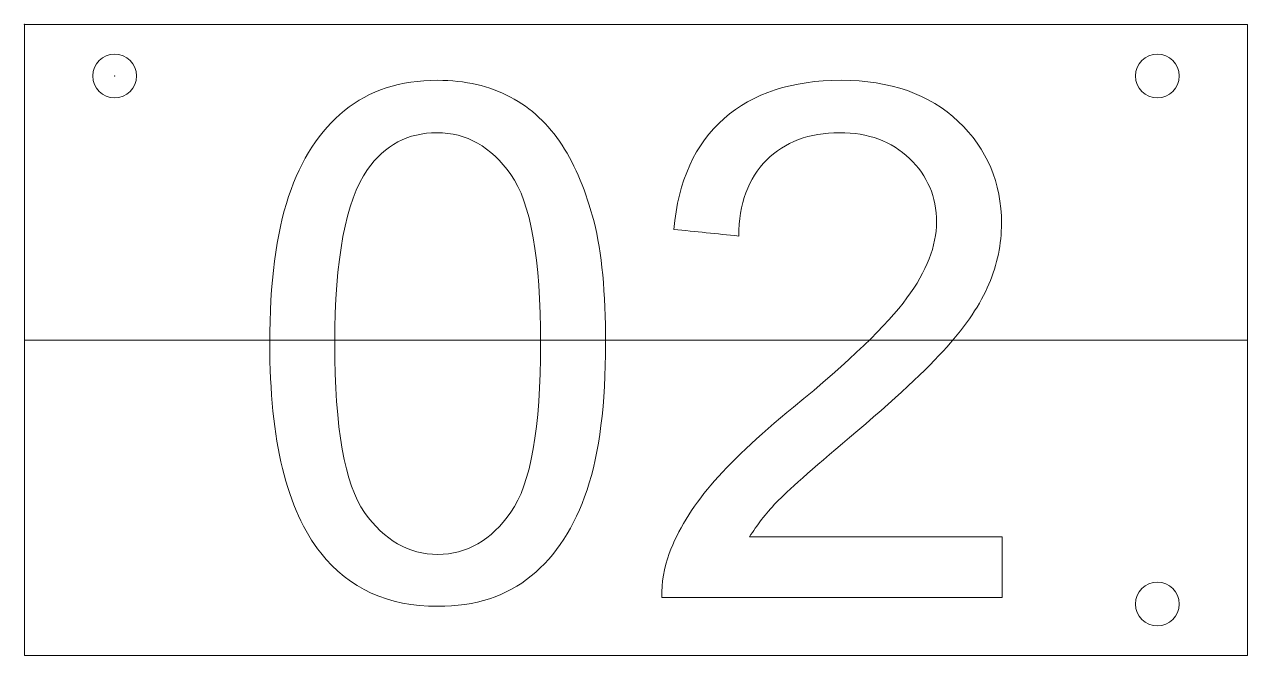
# Model space of a CAD drawing. Header units: millimetres. Extents: x 0 to 95, y -49 to 0.
import ezdxf
from ezdxf.lldxf.tags import DXFTag

# ---------------------------------------------------------------- set-up
doc = ezdxf.new("R2010")
doc.units = ezdxf.units.MM
doc.layers.add('1', color=7, linetype='Continuous', true_color=0xffffff)
doc.layers.add('61', color=7, linetype='Continuous', true_color=0xffffff)
tags = doc.linetypes.add('PHANTOM', pattern=[50.5, 18, -6.5, 6.5, -6.5, 6.5, -6.5]).pattern_tags.tags
tags[14:15] = [DXFTag(74, 4), DXFTag(75, 0), DXFTag(340, '0'), DXFTag(46, 0.0), DXFTag(50, 0.0), DXFTag(44, 0.0), DXFTag(45, 0.0)]
tags[12:13] = [DXFTag(74, 4), DXFTag(75, 0), DXFTag(340, '0'), DXFTag(46, 0.0), DXFTag(50, 0.0), DXFTag(44, 0.0), DXFTag(45, 0.0)]
tags[10:11] = [DXFTag(74, 4), DXFTag(75, 0), DXFTag(340, '0'), DXFTag(46, 0.0), DXFTag(50, 0.0), DXFTag(44, 0.0), DXFTag(45, 0.0)]
tags[8:9] = [DXFTag(74, 4), DXFTag(75, 0), DXFTag(340, '0'), DXFTag(46, 0.0), DXFTag(50, 0.0), DXFTag(44, 0.0), DXFTag(45, 0.0)]
tags[6:7] = [DXFTag(74, 4), DXFTag(75, 0), DXFTag(340, '0'), DXFTag(46, 0.0), DXFTag(50, 0.0), DXFTag(44, 0.0), DXFTag(45, 0.0)]
tags[4:5] = [DXFTag(74, 4), DXFTag(75, 0), DXFTag(340, '0'), DXFTag(46, 0.0), DXFTag(50, 0.0), DXFTag(44, 0.0), DXFTag(45, 0.0)]

msp = doc.modelspace()

# ---------------------------------------------------------------- linework, layer by layer
at = {"layer": '1', "color": 252, "linetype": 'Continuous', "lineweight": 13}
for p, q in [((0, -49), (0, 0)), ((0, -49), (0, 0)), ((0, 0), (95, 0)), ((0, 0), (95, 0)), ((95, 0), (95, -49)), ((95, 0), (95, -49)), ((95, -49), (0, -49)), ((95, -49), (0, -49))]:
    msp.add_line(p, q, dxfattribs=at)
at = {"layer": '1', "color": 163, "linetype": 'Continuous', "lineweight": 18}
for p, q in [((0, 0), (95, 0)), ((0, -49), (0, 0)), ((95, 0), (95, -49)), ((95, -49), (0, -49))]:
    msp.add_line(p, q, dxfattribs=at)
at = {"layer": '1', "color": 163, "linetype": 'PHANTOM', "lineweight": 18}
msp.add_line((0, -24.5), (95, -24.5), dxfattribs=at)
at = {"layer": '1', "color": 252, "linetype": 'Continuous', "lineweight": 13}
for centre in [(7, -4), (7, -4), (88, -4), (88, -4), (88, -45), (88, -45)]:
    msp.add_circle(centre, 1.7, dxfattribs=at)
for points, knots in [([(20.518, -13.356), (21.492, -10.475), (22.936, -8.253), (26.772, -5.122), (29.186, -4.336), (34.244, -4.336), (36.124, -4.776), (39.368, -6.497), (40.702, -7.741), (42.814, -10.999), (43.633, -12.982), (44.844, -17.661), (45.139, -20.813), (45.139, -29.464), (44.661, -33.255), (42.732, -39.024), (41.288, -41.247), (37.453, -44.394), (35.03, -45.179), (28.245, -45.179), (25.213, -43.807), (20.371, -37.706), (19.053, -32.288), (19.053, -20.043), (19.544, -16.237), (20.518, -13.356)], [0, 0, 0, 0, 0.091571, 0.091571, 0.182907, 0.182907, 0.250127, 0.250127, 0.317205, 0.317205, 0.384284, 0.384284, 0.451419, 0.451419, 0.5309, 0.5309, 0.610651, 0.610651, 0.690199, 0.690199, 0.794856, 0.794856, 0.92074, 0.92074, 1, 1, 1, 1]), ([(20.518, -13.356), (19.544, -16.237), (19.053, -20.043), (19.053, -32.288), (20.371, -37.706), (25.213, -43.807), (28.245, -45.179), (35.03, -45.179), (37.453, -44.394), (41.288, -41.247), (42.732, -39.024), (44.661, -33.255), (45.139, -29.464), (45.139, -20.813), (44.844, -17.661), (43.633, -12.982), (42.814, -10.999), (40.702, -7.741), (39.368, -6.497), (36.124, -4.776), (34.244, -4.336), (29.186, -4.336), (26.772, -5.122), (22.936, -8.253), (21.492, -10.475), (20.518, -13.356)], [0, 0, 0, 0, 0.07926, 0.07926, 0.205144, 0.205144, 0.309801, 0.309801, 0.389349, 0.389349, 0.4691, 0.4691, 0.548581, 0.548581, 0.615716, 0.615716, 0.682795, 0.682795, 0.749873, 0.749873, 0.817093, 0.817093, 0.908429, 0.908429, 1, 1, 1, 1]), ([(58.398, -37.117), (59.241, -36.241), (61.132, -34.563), (67.611, -29.11), (70.127, -26.755), (73.169, -23.338), (74.253, -21.713), (75.562, -18.619), (75.89, -17.048), (75.89, -12.292), (74.776, -9.657), (70.295, -5.404), (67.263, -4.336), (59.618, -4.336), (56.589, -5.327), (52.083, -9.276), (50.778, -12.145), (50.434, -15.91)], [0, 0, 0, 0, 0.071735, 0.071735, 0.157741, 0.157741, 0.243542, 0.243542, 0.329343, 0.329343, 0.497882, 0.497882, 0.666096, 0.666096, 0.832877, 0.832877, 1, 1, 1, 1]), ([(50.434, -15.91), (50.778, -12.145), (52.083, -9.276), (56.589, -5.327), (59.618, -4.336), (67.263, -4.336), (70.295, -5.404), (74.776, -9.657), (75.89, -12.292), (75.89, -17.048), (75.562, -18.619), (74.253, -21.713), (73.169, -23.338), (70.127, -26.755), (67.611, -29.11), (61.132, -34.563), (59.241, -36.241), (58.398, -37.117)], [0, 0, 0, 0, 0.167123, 0.167123, 0.333904, 0.333904, 0.502118, 0.502118, 0.670657, 0.670657, 0.756458, 0.756458, 0.842259, 0.842259, 0.928265, 0.928265, 1, 1, 1, 1]), ([(26.641, -11.269), (27.991, -9.362), (29.792, -8.404), (34.334, -8.404), (36.25, -9.485), (39.323, -13.817), (40.089, -18.193), (40.089, -31.322), (39.327, -35.685), (36.25, -40.056), (34.351, -41.144), (29.841, -41.144), (27.95, -40.056), (26.411, -37.887)], [0, 0, 0, 0, 0.164766, 0.164766, 0.332528, 0.332528, 0.499869, 0.499869, 0.666378, 0.666378, 0.832886, 0.832886, 1, 1, 1, 1]), ([(26.411, -37.887), (27.95, -40.056), (29.841, -41.144), (34.351, -41.144), (36.25, -40.056), (39.327, -35.685), (40.089, -31.322), (40.089, -18.193), (39.323, -13.817), (36.25, -9.485), (34.334, -8.404), (29.792, -8.404), (27.991, -9.362), (26.641, -11.269)], [0, 0, 0, 0, 0.167114, 0.167114, 0.333622, 0.333622, 0.500131, 0.500131, 0.667472, 0.667472, 0.835234, 0.835234, 1, 1, 1, 1]), ([(49.509, -44.5), (49.468, -43.321), (49.672, -42.187), (50.754, -39.286), (51.83, -37.515), (54.797, -34.023), (56.942, -32.002), (64.087, -26.149), (67.016, -23.319), (70.078, -19.159), (70.839, -17.187), (70.839, -13.389), (70.144, -11.744), (67.361, -9.075), (65.552, -8.404), (60.952, -8.404), (59.053, -9.116), (56.221, -11.948), (55.501, -13.913), (55.484, -16.426)], [0, 0, 0, 0, 0.049285, 0.049285, 0.129991, 0.129991, 0.210478, 0.210478, 0.335474, 0.335474, 0.460385, 0.460385, 0.591928, 0.591928, 0.723471, 0.723471, 0.861736, 0.861736, 1, 1, 1, 1]), ([(55.484, -16.426), (55.501, -13.913), (56.221, -11.948), (59.053, -9.116), (60.952, -8.404), (65.552, -8.404), (67.361, -9.075), (70.144, -11.744), (70.839, -13.389), (70.839, -17.187), (70.078, -19.159), (67.016, -23.319), (64.087, -26.149), (56.942, -32.002), (54.797, -34.023), (51.83, -37.515), (50.754, -39.286), (49.672, -42.187), (49.468, -43.321), (49.509, -44.5)], [0, 0, 0, 0, 0.138264, 0.138264, 0.276529, 0.276529, 0.408072, 0.408072, 0.539615, 0.539615, 0.664526, 0.664526, 0.789522, 0.789522, 0.870009, 0.870009, 0.950715, 0.950715, 1, 1, 1, 1]), ([(26.411, -37.887), (24.873, -35.709), (24.103, -31.339), (24.103, -18.21), (24.946, -13.708), (26.641, -11.269)], [0, 0, 0, 0, 0.5, 0.5, 1, 1, 1, 1]), ([(26.641, -11.269), (24.946, -13.708), (24.103, -18.21), (24.103, -31.339), (24.873, -35.709), (26.411, -37.887)], [0, 0, 0, 0, 0.5, 0.5, 1, 1, 1, 1])]:
    msp.add_open_spline(points, degree=3, knots=knots, dxfattribs=at)
at = {"layer": '1', "color": 163, "linetype": 'Continuous', "lineweight": 18}
for points, knots in [([(20.518, -13.356), (19.544, -16.237), (19.053, -20.043), (19.053, -32.288), (20.371, -37.706), (25.213, -43.807), (28.245, -45.179), (35.03, -45.179), (37.453, -44.394), (41.288, -41.247), (42.732, -39.024), (44.661, -33.255), (45.139, -29.464), (45.139, -20.813), (44.844, -17.661), (43.633, -12.982), (42.814, -10.999), (40.702, -7.741), (39.368, -6.497), (36.124, -4.776), (34.244, -4.336), (29.186, -4.336), (26.772, -5.122), (22.936, -8.253), (21.492, -10.475), (20.518, -13.356)], [0, 0, 0, 0, 0.07926, 0.07926, 0.205144, 0.205144, 0.309801, 0.309801, 0.389349, 0.389349, 0.4691, 0.4691, 0.548581, 0.548581, 0.615716, 0.615716, 0.682795, 0.682795, 0.749873, 0.749873, 0.817093, 0.817093, 0.908429, 0.908429, 1, 1, 1, 1]), ([(75.947, -44.5), (75.947, -42.926), (75.947, -41.352), (75.947, -39.777), (69.407, -39.777), (62.867, -39.777), (56.328, -39.777), (56.876, -38.893), (57.563, -38.001), (58.398, -37.117), (59.241, -36.241), (61.132, -34.563), (67.611, -29.11), (70.127, -26.755), (73.169, -23.338), (74.253, -21.713), (75.562, -18.619), (75.89, -17.048), (75.89, -12.292), (74.776, -9.657), (70.295, -5.404), (67.263, -4.336), (59.618, -4.336), (56.589, -5.327), (52.083, -9.276), (50.778, -12.145), (50.434, -15.91), (52.118, -16.082), (53.801, -16.254), (55.484, -16.426), (55.501, -13.913), (56.221, -11.948), (59.053, -9.116), (60.952, -8.404), (65.552, -8.404), (67.361, -9.075), (70.144, -11.744), (70.839, -13.389), (70.839, -17.187), (70.078, -19.159), (67.016, -23.319), (64.087, -26.149), (56.942, -32.002), (54.797, -34.023), (51.83, -37.515), (50.754, -39.286), (49.672, -42.187), (49.468, -43.321), (49.509, -44.5), (58.322, -44.5), (67.134, -44.5), (75.947, -44.5)], [0, 0, 0, 0, 0.019648, 0.019648, 0.019648, 0.101271, 0.101271, 0.101271, 0.11532, 0.11532, 0.11532, 0.146905, 0.146905, 0.184774, 0.184774, 0.222553, 0.222553, 0.260331, 0.260331, 0.33454, 0.33454, 0.408605, 0.408605, 0.48204, 0.48204, 0.555625, 0.555625, 0.555625, 0.585432, 0.585432, 0.585432, 0.623261, 0.623261, 0.661089, 0.661089, 0.697079, 0.697079, 0.733068, 0.733068, 0.767244, 0.767244, 0.801442, 0.801442, 0.823463, 0.823463, 0.845544, 0.845544, 0.859028, 0.859028, 0.859028, 1, 1, 1, 1]), ([(26.411, -37.887), (24.873, -35.709), (24.103, -31.339), (24.103, -18.21), (24.946, -13.708), (26.641, -11.269), (27.991, -9.362), (29.792, -8.404), (34.334, -8.404), (36.25, -9.485), (39.323, -13.817), (40.089, -18.193), (40.089, -31.322), (39.327, -35.685), (36.25, -40.056), (34.351, -41.144), (29.841, -41.144), (27.95, -40.056), (26.411, -37.887)], [0, 0, 0, 0, 0.207232, 0.207232, 0.414463, 0.414463, 0.414463, 0.51094, 0.51094, 0.60917, 0.60917, 0.707155, 0.707155, 0.804652, 0.804652, 0.902149, 0.902149, 1, 1, 1, 1])]:
    msp.add_open_spline(points, degree=3, knots=knots, dxfattribs=at)
at = {"layer": '1', "color": 252, "linetype": 'Continuous', "lineweight": 13}
for points in [[(50.434, -15.91), (52.118, -16.082), (53.801, -16.254), (55.484, -16.426)], [(55.484, -16.426), (53.801, -16.254), (52.118, -16.082), (50.434, -15.91)], [(58.398, -37.117), (57.563, -38.001), (56.876, -38.893), (56.328, -39.777)], [(56.328, -39.777), (56.876, -38.893), (57.563, -38.001), (58.398, -37.117)], [(56.328, -39.777), (62.867, -39.777), (69.407, -39.777), (75.947, -39.777)], [(75.947, -39.777), (69.407, -39.777), (62.867, -39.777), (56.328, -39.777)], [(75.947, -39.777), (75.947, -41.352), (75.947, -42.926), (75.947, -44.5)], [(75.947, -44.5), (75.947, -42.926), (75.947, -41.352), (75.947, -39.777)], [(75.947, -44.5), (67.134, -44.5), (58.322, -44.5), (49.509, -44.5)], [(49.509, -44.5), (58.322, -44.5), (67.134, -44.5), (75.947, -44.5)]]:
    msp.add_open_spline(points, degree=3, dxfattribs=at)
at = {"layer": '1', "color": 163, "linetype": 'Continuous', "lineweight": 18}
msp.add_point((7, -4), dxfattribs=at)
at = {"layer": '61', "color": 43, "linetype": 'Continuous', "lineweight": 18}
msp.add_point((0, 0), dxfattribs=at)

doc.saveas('drawing.dxf')
